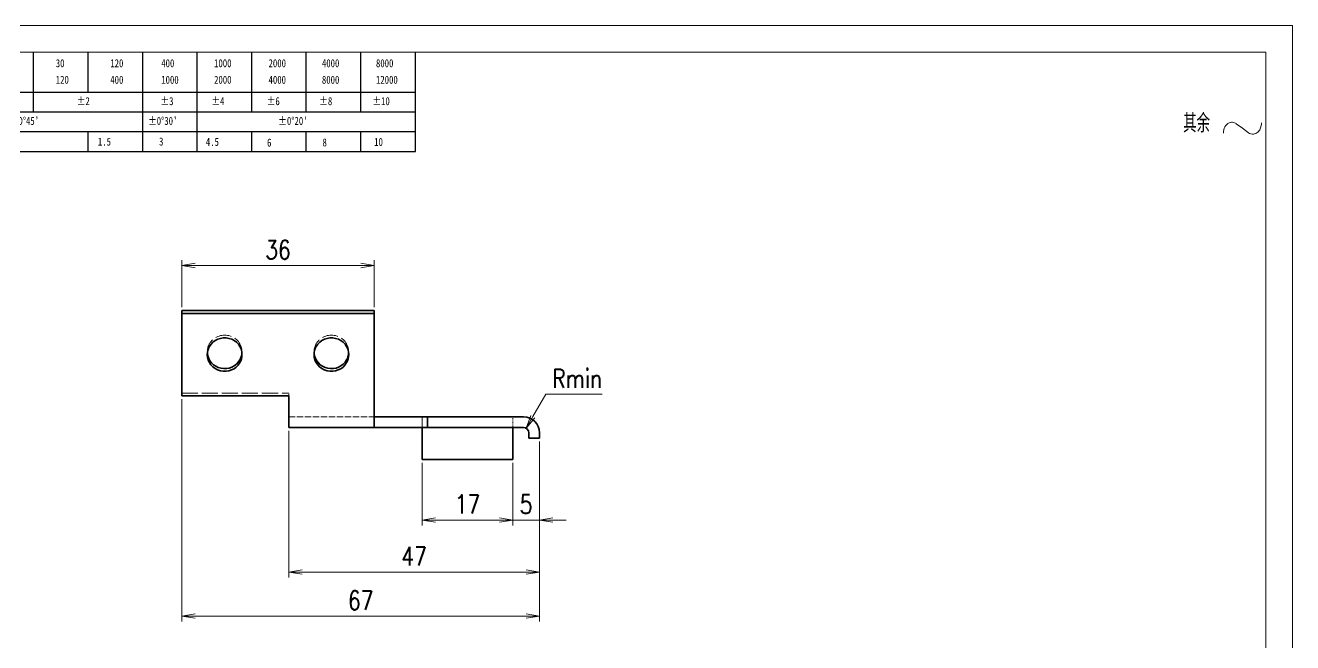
# Model space of a CAD drawing. Header units: inches. Extents: x 269 to 10986, y 1043 to 4337.
# Drawn here: x 9375.4 to 9612.9, y 1892.5 to 2008.2 of the extents above; entities that cross this region are included whole.
import ezdxf

# ---------------------------------------------------------------- set-up
doc = ezdxf.new("R2010")
doc.units = ezdxf.units.IN
doc.header["$MEASUREMENT"] = 0
doc.linetypes.add('AM_ISO02W050x2', pattern=[3.75, 3, -0.75])
doc.linetypes.add('DOT2', pattern=[0.125, 0, -0.125])
doc.layers.add('图\\M+19E79\\M+195B6\\M+18E9A', color=7, linetype='Continuous')
for name, color, linetype, lineweight in [('图框', 7, 'Continuous', 18), ('标注线', 3, 'Continuous', 18), ('粗实线', 7, 'Continuous', 35), ('虚线', 1, 'AM_ISO02W050x2', 18)]:
    doc.layers.add(name, color=color, linetype=linetype, lineweight=lineweight)
doc.layers.add('打印', color=7, linetype='Continuous', lineweight=15, plot=False)
doc.layers.add('打印-禁用', color=7, linetype='Continuous', lineweight=15, plot=False)
doc.styles.add('DIM', font='romans.shx', dxfattribs={"width": 0.8, "bigfont": 'bigfont.shx'})
doc.styles.add('国标', font='simfang.ttf', dxfattribs={"width": 0.8})
doc.styles.add('机械长仿宋', font='gbenor.shx', dxfattribs={"height": 1, "bigfont": 'gbcbig.shx'})
doc.dimstyles.new('XR 1-1$0', dxfattribs={"dimtxt": 3.5, "dimasz": 2.5, "dimexe": 1, "dimexo": 0.625, "dimgap": 1.2, "dimtad": 1, "dimzin": 9, "dimdsep": 46, "dimtxsty": 'DIM', "dimblk": 'OPEN', "dimcen": 0, "dimclrd": 8, "dimclre": 8, "dimclrt": 2, "dimazin": 2, "dimtfac": 0.5, "dimtmove": 0, "dimatfit": 3, "dimldrblk": 'OPEN', "dimfxl": 0, "dimtolj": 2, "dimlwd": 18, "dimlwe": 18, "dimarcsym": 0})
doc.dimstyles.new('XR 1-1$4', dxfattribs={"dimtxt": 3.5, "dimasz": 2.5, "dimexe": 1, "dimexo": 0.625, "dimgap": 1.2, "dimtad": 1, "dimtoh": 1, "dimdsep": 46, "dimtxsty": 'DIM', "dimblk": 'OPEN', "dimcen": 0, "dimclrd": 8, "dimclre": 8, "dimclrt": 2, "dimazin": 2, "dimtfac": 0.5, "dimtofl": 0, "dimtmove": 0, "dimatfit": 3, "dimldrblk": 'OPEN', "dimfxl": 0, "dimtolj": 2, "dimlwd": 18, "dimlwe": 18, "dimarcsym": 0})

# ---------------------------------------------------------------- blocks, each defined once
blk = doc.blocks.new('GZDEH零件A3图框V01版')
at = {"layer": '图\\M+19E79\\M+195B6\\M+18E9A', "color": 9}
for p, q in [((3041.53, -1561.98), (3041.53, -1554.46)), ((3051.75, -1561.98), (3051.75, -1554.46)), ((3061.98, -1561.98), (3061.98, -1554.46)), ((3072.2, -1561.98), (3072.2, -1554.46)), ((3082.42, -1561.98), (3082.42, -1554.46)), ((3092.64, -1561.98), (3092.64, -1554.46)), ((3102.86, -1561.98), (3102.86, -1554.46)), ((3113.09, -1573.08), (3113.09, -1554.46)), ((2996.09, -1561.98), (3113.09, -1561.98)), ((3041.53, -1565.68), (3041.53, -1561.98)), ((3061.98, -1573.08), (3061.98, -1561.98)), ((3072.2, -1573.08), (3072.2, -1561.98)), ((3082.42, -1565.68), (3082.42, -1561.98)), ((3092.64, -1565.68), (3092.64, -1561.98)), ((3102.86, -1565.68), (3102.86, -1561.98)), ((2996.09, -1565.68), (3113.09, -1565.68)), ((2996.09, -1569.38), (3113.09, -1569.38)), ((3051.75, -1573.08), (3051.75, -1569.38)), ((3082.42, -1573.08), (3082.42, -1569.48)), ((3092.64, -1573.08), (3092.64, -1569.38)), ((3102.86, -1573.08), (3102.86, -1569.38)), ((2990.09, -1573.08), (3113.09, -1573.08))]:
    blk.add_line(p, q, dxfattribs=at)
at = {"layer": '图框', "linetype": 'Continuous'}
for p, q in [((3272.49, -1554.46), (2882.49, -1554.46)), ((3272.49, -1832.96), (3272.49, -1554.46))]:
    blk.add_line(p, q, dxfattribs=at)
at = {"layer": '打印-禁用', "linetype": 'Continuous'}
for p, q in [((3277.49, -1549.46), (2857.49, -1549.46)), ((3277.49, -1846.46), (3277.49, -1549.46))]:
    blk.add_line(p, q, dxfattribs=at)
at = {"layer": '图\\M+19E79\\M+195B6\\M+18E9A', "color": 9, "style": '国标', "width": 0.8}
for s, p in [('30', (3045.69, -1557.31)), ('120', (3055.91, -1557.31)), ('400', (3065.46, -1557.31)), ('1000', (3075.36, -1557.31)), ('2000', (3085.57, -1557.31)), ('4000', (3095.57, -1557.31)), ('8000', (3105.7, -1557.31)), ('120', (3045.69, -1560.41)), ('400', (3055.91, -1560.41)), ('1000', (3065.46, -1560.41)), ('2000', (3075.36, -1560.41)), ('4000', (3085.57, -1560.41)), ('8000', (3095.57, -1560.41)), ('12000', (3105.7, -1560.41)), ('±2', (3049.61, -1564.42)), ('±3', (3065.3, -1564.42)), ('±4', (3074.85, -1564.42)), ('±6', (3085.22, -1564.42)), ('±8', (3095.06, -1564.42)), ('±10', (3105.02, -1564.42)), ("±0%%D45'", (3037.06, -1568.12)), ("±0%%D30'", (3062.98, -1568.12)), ("±0%%D20'", (3087.38, -1568.12)), ('1.5', (3053.59, -1572.01)), ('3', (3065.05, -1571.98)), ('4.5', (3073.82, -1572.05)), ('6', (3085.28, -1572.19)), ('8', (3095.68, -1572.15)), ('10', (3105.36, -1572.06))]:
    blk.add_text(s, height=1.5, dxfattribs=at).set_placement(p)
blk = doc.blocks.new('DEH A3')
at = {"layer": '图框'}
blk.add_blockref('GZDEH零件A3图框V01版', (-2857.49, 1846.46), dxfattribs=at)
blk = doc.blocks.new('其余不去材料')
at = {"layer": '标注线', "color": 2, "lineweight": 13}
for points in [[(0, 0.17), (0.01, 0.48), (0.07, 0.79), (0.16, 1.09), (0.28, 1.36), (0.44, 1.6), (0.62, 1.8), (0.82, 1.97), (1.04, 2.09), (1.26, 2.17), (1.49, 2.21), (1.72, 2.21), (1.94, 2.17), (2.37, 1.97), (2.41, 1.95)], [(2.41, 1.95), (3.55, 1.11), (4.7, 0.27)], [(4.7, 0.27), (4.91, 0.14), (5.14, 0.05), (5.37, 0), (5.6, 0), (5.82, 0.04), (6.04, 0.11), (6.45, 0.38), (6.79, 0.8), (7.02, 1.34), (7.11, 1.95), (7.11, 2.09)]]:
    blk.add_lwpolyline(points, dxfattribs=at)
at = {"layer": '标注线', "color": 7, "linetype": 'DOT2', "style": '机械长仿宋'}
blk.add_text('其余', height=3.5, dxfattribs=at).set_placement((-7.56, 0.3))
blk = doc.blocks.new('_Open')
at = {"color": 0, "linetype": 'ByBlock', "lineweight": -2}
for p, q in [((-1, 0.167), (0, 0)), ((-1, -0.167), (0, 0)), ((0, 0), (-1, 0))]:
    blk.add_line(p, q, dxfattribs=at)
blk = doc.blocks.new('*D967')
at = {"layer": 'Defpoints', "color": 0, "transparency": 16777216}
for p in [(9404.76, 1938.79), (9471.76, 1930.86), (9471.76, 1897.51)]:
    blk.add_point(p, dxfattribs=at)
at = {"layer": '标注线', "color": 8, "lineweight": 18, "transparency": 16777216}
for p, q in [((9404.76, 1938.16), (9404.76, 1896.51)), ((9471.76, 1930.24), (9471.76, 1896.51)), ((9407.26, 1897.51), (9469.26, 1897.51))]:
    blk.add_line(p, q, dxfattribs=at)
at = {"layer": '标注线', "color": 8, "lineweight": 18, "transparency": 16777216, "xscale": 2.5, "yscale": 2.5, "zscale": 2.5, "rotation": 180}
blk.add_blockref('_Open', (9404.76, 1897.51), dxfattribs=at)
at = {"layer": '标注线', "color": 8, "lineweight": 18, "transparency": 16777216, "xscale": 2.5, "yscale": 2.5, "zscale": 2.5}
blk.add_blockref('_Open', (9471.76, 1897.51), dxfattribs=at)
at = {"layer": '标注线', "color": 2, "transparency": 16777216, "insert": (9438.26, 1900.46), "char_height": 3.5, "attachment_point": 5, "style": 'DIM'}
blk.add_mtext('\\A2;67', dxfattribs=at)
blk = doc.blocks.new('*D968')
at = {"layer": 'Defpoints', "color": 0, "transparency": 16777216}
for p in [(9471.76, 1930.86), (9466.76, 1926.86), (9471.76, 1915.51)]:
    blk.add_point(p, dxfattribs=at)
at = {"layer": '标注线', "color": 8, "lineweight": 18, "transparency": 16777216}
for p, q in [((9471.76, 1930.24), (9471.76, 1914.51)), ((9466.76, 1926.24), (9466.76, 1914.51)), ((9464.26, 1915.51), (9461.76, 1915.51)), ((9466.76, 1915.51), (9471.76, 1915.51)), ((9474.26, 1915.51), (9476.76, 1915.51))]:
    blk.add_line(p, q, dxfattribs=at)
at = {"layer": '标注线', "color": 8, "lineweight": 18, "transparency": 16777216, "xscale": 2.5, "yscale": 2.5, "zscale": 2.5}
blk.add_blockref('_Open', (9466.76, 1915.51), dxfattribs=at)
at = {"layer": '标注线', "color": 8, "lineweight": 18, "transparency": 16777216, "xscale": 2.5, "yscale": 2.5, "zscale": 2.5, "rotation": 180}
blk.add_blockref('_Open', (9471.76, 1915.51), dxfattribs=at)
at = {"layer": '标注线', "color": 2, "transparency": 16777216, "insert": (9469.26, 1918.46), "char_height": 3.5, "attachment_point": 5, "style": 'DIM'}
blk.add_mtext('\\A2;5', dxfattribs=at)
blk = doc.blocks.new('*D969')
at = {"layer": 'Defpoints', "color": 0, "transparency": 16777216}
for p in [(9449.76, 1926.86), (9466.76, 1926.86), (9449.76, 1915.51)]:
    blk.add_point(p, dxfattribs=at)
at = {"layer": '标注线', "color": 8, "lineweight": 18, "transparency": 16777216}
for p, q in [((9449.76, 1926.24), (9449.76, 1914.51)), ((9466.76, 1926.24), (9466.76, 1914.51)), ((9464.26, 1915.51), (9452.26, 1915.51))]:
    blk.add_line(p, q, dxfattribs=at)
at = {"layer": '标注线', "color": 8, "lineweight": 18, "transparency": 16777216, "xscale": 2.5, "yscale": 2.5, "zscale": 2.5, "rotation": 180}
blk.add_blockref('_Open', (9449.76, 1915.51), dxfattribs=at)
at = {"layer": '标注线', "color": 8, "lineweight": 18, "transparency": 16777216, "xscale": 2.5, "yscale": 2.5, "zscale": 2.5}
blk.add_blockref('_Open', (9466.76, 1915.51), dxfattribs=at)
at = {"layer": '标注线', "color": 2, "transparency": 16777216, "insert": (9458.26, 1918.46), "char_height": 3.5, "attachment_point": 5, "style": 'DIM'}
blk.add_mtext('\\A2;17', dxfattribs=at)
blk = doc.blocks.new('*D970')
at = {"layer": 'Defpoints', "color": 0, "transparency": 16777216}
for p in [(9440.76, 1963.22), (9404.76, 1954.76), (9440.76, 1954.76)]:
    blk.add_point(p, dxfattribs=at)
at = {"layer": '标注线', "color": 8, "lineweight": 18, "transparency": 16777216}
for p, q in [((9404.76, 1955.39), (9404.76, 1964.22)), ((9440.76, 1955.39), (9440.76, 1964.22)), ((9407.26, 1963.22), (9438.26, 1963.22))]:
    blk.add_line(p, q, dxfattribs=at)
at = {"layer": '标注线', "color": 8, "lineweight": 18, "transparency": 16777216, "xscale": 2.5, "yscale": 2.5, "zscale": 2.5, "rotation": 180}
blk.add_blockref('_Open', (9404.76, 1963.22), dxfattribs=at)
at = {"layer": '标注线', "color": 8, "lineweight": 18, "transparency": 16777216, "xscale": 2.5, "yscale": 2.5, "zscale": 2.5}
blk.add_blockref('_Open', (9440.76, 1963.22), dxfattribs=at)
at = {"layer": '标注线', "color": 2, "transparency": 16777216, "insert": (9422.76, 1966.17), "char_height": 3.5, "attachment_point": 5, "style": 'DIM'}
blk.add_mtext('\\A2;36', dxfattribs=at)
blk = doc.blocks.new('*D971')
at = {"layer": 'Defpoints', "color": 0, "transparency": 16777216}
for p in [(9424.76, 1932.86), (9471.76, 1930.24), (9471.76, 1905.77)]:
    blk.add_point(p, dxfattribs=at)
at = {"layer": '标注线', "color": 8, "lineweight": 18, "transparency": 16777216}
for p, q in [((9424.76, 1932.24), (9424.76, 1904.77)), ((9471.76, 1929.61), (9471.76, 1904.77)), ((9427.26, 1905.77), (9469.26, 1905.77))]:
    blk.add_line(p, q, dxfattribs=at)
at = {"layer": '标注线', "color": 8, "lineweight": 18, "transparency": 16777216, "xscale": 2.5, "yscale": 2.5, "zscale": 2.5, "rotation": 180}
blk.add_blockref('_Open', (9424.76, 1905.77), dxfattribs=at)
at = {"layer": '标注线', "color": 8, "lineweight": 18, "transparency": 16777216, "xscale": 2.5, "yscale": 2.5, "zscale": 2.5}
blk.add_blockref('_Open', (9471.76, 1905.77), dxfattribs=at)
at = {"layer": '标注线', "color": 2, "transparency": 16777216, "insert": (9448.26, 1908.72), "char_height": 3.5, "attachment_point": 5, "style": 'DIM'}
blk.add_mtext('\\A2;47', dxfattribs=at)
blk = doc.blocks.new('*D972')
at = {"layer": 'Defpoints', "color": 0, "transparency": 16777216}
for p in [(9468.76, 1931.86), (9469.26, 1932.73)]:
    blk.add_point(p, dxfattribs=at)
at = {"layer": '标注线', "color": 8, "lineweight": 18, "transparency": 16777216}
for p, q in [((9472.94, 1939.08), (9470.51, 1934.89)), ((9483.48, 1939.08), (9472.94, 1939.08))]:
    blk.add_line(p, q, dxfattribs=at)
at = {"layer": '标注线', "color": 8, "lineweight": 18, "transparency": 16777216, "xscale": 2.5, "yscale": 2.5, "zscale": 2.5, "rotation": 239.8910542120574}
blk.add_blockref('_Open', (9469.26, 1932.73), dxfattribs=at)
at = {"layer": '标注线', "color": 2, "transparency": 16777216, "insert": (9478.81, 1942.03), "char_height": 3.5, "attachment_point": 5, "style": 'DIM'}
blk.add_mtext('\\A2;Rmin', dxfattribs=at)

msp = doc.modelspace()

# ---------------------------------------------------------------- linework, layer by layer
at = {"layer": '打印'}
msp.add_lwpolyline([(9192.908, 2008.236), (9612.908, 2008.236), (9612.908, 1711.236), (9192.908, 1711.236)], close=True, dxfattribs=at)
at = {"layer": '粗实线', "ltscale": 0.012813}
for p, q in [((9404.758, 1954.252), (9404.758, 1954.764)), ((9440.758, 1954.252), (9440.758, 1954.764))]:
    msp.add_line(p, q, dxfattribs=at)
at = {"layer": '粗实线'}
for p, q in [((9404.758, 1954.764), (9440.758, 1954.764)), ((9404.758, 1954.252), (9440.758, 1954.252)), ((9424.758, 1938.786), (9404.758, 1938.786))]:
    msp.add_line(p, q, dxfattribs=at)
at = {"layer": '粗实线', "ltscale": 0.386643}
msp.add_line((9404.758, 1938.786), (9404.758, 1954.252), dxfattribs=at)
at = {"layer": '粗实线', "ltscale": 0.478928}
msp.add_line((9440.758, 1935.095), (9440.758, 1954.252), dxfattribs=at)
at = {"layer": '粗实线', "ltscale": 0.092284}
msp.add_line((9424.758, 1935.095), (9424.758, 1938.786), dxfattribs=at)
at = {"layer": '粗实线', "ltscale": 0.055781}
for p, q in [((9424.758, 1932.863), (9424.758, 1935.095)), ((9440.758, 1935.095), (9440.758, 1932.863))]:
    msp.add_line(p, q, dxfattribs=at)
at = {"layer": '粗实线', "ltscale": 0.25}
for p, q in [((9440.758, 1934.863), (9450.758, 1934.863)), ((9440.758, 1932.863), (9450.758, 1932.863))]:
    msp.add_line(p, q, dxfattribs=at)
at = {"layer": '粗实线', "ltscale": 0.05}
for p, q in [((9450.758, 1932.863), (9450.758, 1934.863)), ((9471.758, 1930.863), (9469.758, 1930.863))]:
    msp.add_line(p, q, dxfattribs=at)
at = {"layer": '粗实线', "ltscale": 0.45}
for p, q in [((9468.758, 1934.863), (9450.758, 1934.863)), ((9468.758, 1932.863), (9450.758, 1932.863))]:
    msp.add_line(p, q, dxfattribs=at)
at = {"layer": '粗实线', "ltscale": 0.4}
msp.add_line((9440.758, 1932.863), (9424.758, 1932.863), dxfattribs=at)
at = {"layer": '粗实线', "ltscale": 0.025}
for p, q in [((9449.758, 1931.863), (9449.758, 1932.863)), ((9466.758, 1932.863), (9466.758, 1931.863)), ((9469.758, 1931.863), (9469.758, 1930.863)), ((9471.758, 1931.863), (9471.758, 1930.863))]:
    msp.add_line(p, q, dxfattribs=at)
at = {"layer": '粗实线', "ltscale": 0.125}
for p, q in [((9449.758, 1926.863), (9449.758, 1931.863)), ((9466.758, 1931.863), (9466.758, 1926.863))]:
    msp.add_line(p, q, dxfattribs=at)
at = {"layer": '粗实线', "ltscale": 0.425}
msp.add_line((9466.758, 1926.863), (9449.758, 1926.863), dxfattribs=at)
at = {"layer": '粗实线'}
for centre, radius, start, end in [((9412.567, 1946.516), 3.059, 150.44336, 179.94292), ((9432.567, 1946.516), 3.059, 150.44495, 179.94334), ((9412.943, 1947.036), 3.065, 330.46484, 355.11502), ((9412.949, 1946.522), 3.059, 330.44336, 359.94292), ((9432.943, 1947.036), 3.065, 330.46539, 355.11437), ((9432.949, 1946.522), 3.059, 330.44495, 359.94334), ((9468.758, 1931.863), 3, 0, 90), ((9468.758, 1931.863), 1, 360, 90)]:
    msp.add_arc(centre, radius, start, end, dxfattribs=at)
for centre, major_axis, start_param, end_param in [((9412.758, 1946.519), (3.25, 0), 6.2831562, 8.924778), ((9432.758, 1946.519), (-3.25, 0), 3.141573, 5.7831853), ((9412.758, 1946.519), (3.25, 0), 3.1415636, 5.7831853), ((9412.758, 1947.031), (3.25, 0), 3.2232383, 5.7831853), ((9432.758, 1946.519), (-3.25, 0), 6.2831657, 8.924778), ((9432.758, 1947.031), (3.25, 0), 3.2232764, 5.7831853)]:
    msp.add_ellipse(centre, major_axis=major_axis, ratio=0.966608, start_param=start_param, end_param=end_param, dxfattribs=at)
at = {"layer": '虚线', "ltscale": 0.012813}
for p, q in [((9409.508, 1946.519), (9409.508, 1947.031)), ((9416.008, 1946.519), (9416.008, 1947.031)), ((9429.508, 1946.519), (9429.508, 1947.031)), ((9436.008, 1946.519), (9436.008, 1947.031)), ((9424.758, 1939.298), (9424.758, 1938.786))]:
    msp.add_line(p, q, dxfattribs=at)
at = {"layer": '虚线'}
msp.add_line((9404.758, 1939.298), (9424.758, 1939.298), dxfattribs=at)
at = {"layer": '虚线', "ltscale": 0.4}
msp.add_line((9424.758, 1934.863), (9440.758, 1934.863), dxfattribs=at)
at = {"layer": '虚线', "ltscale": 0.05}
for p, q in [((9449.758, 1932.863), (9449.758, 1934.863)), ((9466.758, 1934.863), (9466.758, 1932.863))]:
    msp.add_line(p, q, dxfattribs=at)
at = {"layer": '虚线'}
for centre, radius, start, end in [((9412.567, 1947.028), 3.059, 150.44491, 179.94176), ((9432.567, 1947.028), 3.059, 150.44491, 179.94176), ((9412.545, 1947.031), 3.037, 179.9966, 184.83823), ((9412.97, 1947.031), 3.038, 355.16153, 359.99615), ((9432.545, 1947.031), 3.037, 179.9966, 184.84049), ((9432.97, 1947.031), 3.038, 355.1606, 359.99615)]:
    msp.add_arc(centre, radius, start, end, dxfattribs=at)
for centre in [(9412.758, 1947.031), (9432.758, 1947.031)]:
    msp.add_ellipse(centre, major_axis=(3.25, 0), ratio=0.966608, start_param=6.283143, end_param=8.924778, dxfattribs=at)

# ---------------------------------------------------------------- block references
at = {"layer": '图框'}
msp.add_blockref('DEH A3', (9192.908, 1711.236), dxfattribs=at)
at = {"layer": '标注线'}
msp.add_blockref('其余不去材料', (9599.94, 1987.848), dxfattribs=at)

# ---------------------------------------------------------------- dimensions: what is measured, and where the dimension line sits
for base, p1, p2, picture, middle in [((9440.758, 1963.221), (9404.758, 1954.764), (9440.758, 1954.764), '*D970', (9422.758, 1966.171)), ((9471.758, 1897.505), (9404.758, 1938.786), (9471.758, 1930.863), '*D967', (9438.258, 1900.455)), ((9471.758, 1905.766), (9424.758, 1932.863), (9471.758, 1930.238), '*D971', (9448.258, 1908.716)), ((9471.758, 1915.511), (9466.758, 1926.863), (9471.758, 1930.863), '*D968', (9469.258, 1918.461)), ((9449.758, 1915.511), (9466.758, 1926.863), (9449.758, 1926.863), '*D969', (9458.258, 1918.461))]:
    dim = msp.add_linear_dim(base=base, p1=p1, p2=p2, dimstyle='XR 1-1$0', dxfattribs=at)
    dim.commit()
    dim.dimension.update_dxf_attribs({"geometry": picture, "text_midpoint": middle})
dim = msp.add_radius_dim(center=(9468.758, 1931.863), mpoint=(9469.26, 1932.728), text='Rmin', dimstyle='XR 1-1$4', dxfattribs=at)
dim.commit()
dim.dimension.update_dxf_attribs({"geometry": '*D972', "text_midpoint": (9478.809, 1939.078), "dimtype": 164})

doc.saveas('drawing.dxf')
